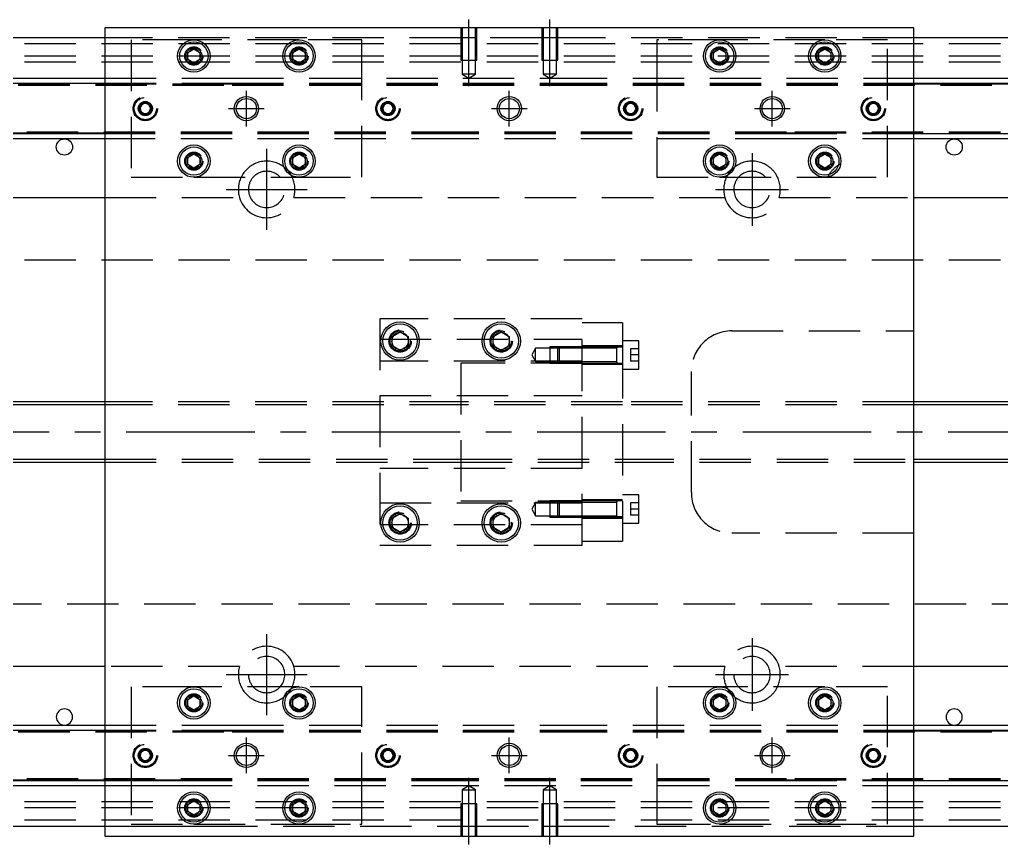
# Model space of a CAD drawing. Extents: x -14 to 951, y -279 to 102.
# Drawn here: x 228.9 to 471.7, y -102 to 102 of the extents above; entities that cross this region are included whole.
import ezdxf

# ---------------------------------------------------------------- set-up
doc = ezdxf.new("R2010")
doc.units = 0
doc.linetypes.add('CENTER', pattern=[50.8, 31.75, -6.35, 6.35, -6.35])
doc.linetypes.add('DASHED', pattern=[19.05, 12.7, -6.35])
doc.layers.get('0').update_dxf_attribs({"linetype": 'CONTINUOUS'})
doc.layers.add('CENTER', color=1, linetype='CENTER')

msp = doc.modelspace()

# ---------------------------------------------------------------- linework, layer by layer
at = {"color": 7, "linetype": 'CONTINUOUS'}
for p, q in [((450, 100), (250, 100)), ((250, 100), (250, -100)), ((450, -100), (450, 100)), ((250, 97.5), (0, 97.5)), ((700, 97.5), (450, 97.5)), ((270.5, 93.866026), (272, 94.73205)), ((272, 94.73205), (273.5, 93.866026)), ((296.5, 93.866026), (298, 94.73205)), ((298, 94.73205), (299.5, 93.866026)), ((400.5, 93.866026), (402, 94.73205)), ((402, 94.73205), (403.5, 93.866026)), ((426.5, 93.866026), (428, 94.73205)), ((428, 94.73205), (429.5, 93.866026)), ((270.5, 92.133974), (270.5, 93.866026)), ((273.5, 93.866026), (273.5, 92.133974)), ((296.5, 92.133974), (296.5, 93.866026)), ((299.5, 93.866026), (299.5, 92.133974)), ((400.5, 92.133974), (400.5, 93.866026)), ((403.5, 93.866026), (403.5, 92.133974)), ((426.5, 92.133974), (426.5, 93.866026)), ((429.5, 93.866026), (429.5, 92.133974)), ((272, 91.26795), (270.5, 92.133974)), ((273.5, 92.133974), (272, 91.26795)), ((298, 91.26795), (296.5, 92.133974)), ((299.5, 92.133974), (298, 91.26795)), ((402, 91.26795), (400.5, 92.133974)), ((403.5, 92.133974), (402, 91.26795)), ((428, 91.26795), (426.5, 92.133974)), ((429.5, 92.133974), (428, 91.26795)), ((0, 87.5), (250, 87.5)), ((450, 87.5), (700, 87.5)), ((0, 86.247728), (250, 86.247728)), ((450, 86.247728), (700, 86.247728)), ((250, 73.752272), (0, 73.752272)), ((700, 73.752272), (450, 73.752272)), ((250, 72.5), (0, 72.5)), ((700, 72.5), (450, 72.5)), ((270.5, 67.866026), (272, 68.73205)), ((272, 68.73205), (273.5, 67.866026)), ((296.5, 67.866026), (298, 68.73205)), ((298, 68.73205), (299.5, 67.866026)), ((400.5, 67.866026), (402, 68.73205)), ((402, 68.73205), (403.5, 67.866026)), ((426.5, 67.866026), (428, 68.73205)), ((428, 68.73205), (429.5, 67.866026)), ((270.5, 66.133974), (270.5, 67.866026)), ((272, 65.26795), (270.5, 66.133974)), ((273.5, 66.133974), (272, 65.26795)), ((273.5, 67.866026), (273.5, 66.133974)), ((296.5, 66.133974), (296.5, 67.866026)), ((298, 65.26795), (296.5, 66.133974)), ((299.5, 66.133974), (298, 65.26795)), ((299.5, 67.866026), (299.5, 66.133974)), ((400.5, 66.133974), (400.5, 67.866026)), ((402, 65.26795), (400.5, 66.133974)), ((403.5, 66.133974), (402, 65.26795)), ((403.5, 67.866026), (403.5, 66.133974)), ((426.5, 66.133974), (426.5, 67.866026)), ((428, 65.26795), (426.5, 66.133974)), ((429.5, 66.133974), (428, 65.26795)), ((429.5, 67.866026), (429.5, 66.133974)), ((176.708204, 58), (250, 58)), ((450, 58), (523.291796, 58)), ((321, 23.6547), (323, 24.809402)), ((323, 24.809402), (325, 23.6547)), ((346, 23.6547), (348, 24.809402)), ((348, 24.809402), (350, 23.6547)), ((321, 21.3453), (321, 23.6547)), ((325, 23.6547), (325, 21.3453)), ((346, 21.3453), (346, 23.6547)), ((350, 23.6547), (350, 21.3453)), ((323, 20.190598), (321, 21.3453)), ((325, 21.3453), (323, 20.190598)), ((348, 20.190598), (346, 21.3453)), ((350, 21.3453), (348, 20.190598)), ((376.6, 20.702558), (376.6, 21.052564)), ((376.6, 17.052554), (376.6, 17.402558)), ((250, 7.5), (40.5, 7.5)), ((650, 7.5), (450, 7.5)), ((40.5, -7.5), (250, -7.5)), ((450, -7.5), (650, -7.5)), ((376.6, -21.052564), (376.6, -17.052554)), ((321, -21.3453), (323, -20.190598)), ((321, -23.6547), (321, -21.3453)), ((323, -20.190598), (325, -21.3453)), ((325, -21.3453), (325, -23.6547)), ((346, -21.3453), (348, -20.190598)), ((346, -23.6547), (346, -21.3453)), ((348, -20.190598), (350, -21.3453)), ((350, -21.3453), (350, -23.6547)), ((376.6, -21.052564), (376.6, -21.051878)), ((323, -24.809402), (321, -23.6547)), ((325, -23.6547), (323, -24.809402)), ((348, -24.809402), (346, -23.6547)), ((350, -23.6547), (348, -24.809402)), ((250, -58), (176.708204, -58)), ((523.291796, -58), (450, -58)), ((270.5, -66.133974), (272, -65.26795)), ((272, -65.26795), (273.5, -66.133974)), ((296.5, -66.133974), (298, -65.26795)), ((298, -65.26795), (299.5, -66.133974)), ((400.5, -66.133974), (402, -65.26795)), ((402, -65.26795), (403.5, -66.133974)), ((426.5, -66.133974), (428, -65.26795)), ((428, -65.26795), (429.5, -66.133974)), ((270.5, -67.866026), (270.5, -66.133974)), ((272, -68.73205), (270.5, -67.866026)), ((273.5, -67.866026), (272, -68.73205)), ((273.5, -66.133974), (273.5, -67.866026)), ((296.5, -67.866026), (296.5, -66.133974)), ((298, -68.73205), (296.5, -67.866026)), ((299.5, -67.866026), (298, -68.73205)), ((299.5, -66.133974), (299.5, -67.866026)), ((400.5, -67.866026), (400.5, -66.133974)), ((402, -68.73205), (400.5, -67.866026)), ((403.5, -67.866026), (402, -68.73205)), ((403.5, -66.133974), (403.5, -67.866026)), ((426.5, -67.866026), (426.5, -66.133974)), ((428, -68.73205), (426.5, -67.866026)), ((429.5, -67.866026), (428, -68.73205)), ((429.5, -66.133974), (429.5, -67.866026)), ((0, -72.5), (250, -72.5)), ((450, -72.5), (700, -72.5)), ((0, -73.752272), (250, -73.752272)), ((450, -73.752272), (700, -73.752272)), ((275, -86.247728), (0, -86.247728)), ((700, -86.247728), (450, -86.247728)), ((275, -87.5), (0, -87.5)), ((700, -87.5), (450, -87.5)), ((270.5, -92.133974), (272, -91.26795)), ((270.5, -93.866026), (270.5, -92.133974)), ((272, -91.26795), (273.5, -92.133974)), ((273.5, -92.133974), (273.5, -93.866026)), ((296.5, -92.133974), (298, -91.26795)), ((296.5, -93.866026), (296.5, -92.133974)), ((298, -91.26795), (299.5, -92.133974)), ((299.5, -92.133974), (299.5, -93.866026)), ((400.5, -92.133974), (402, -91.26795)), ((400.5, -93.866026), (400.5, -92.133974)), ((402, -91.26795), (403.5, -92.133974)), ((403.5, -92.133974), (403.5, -93.866026)), ((426.5, -92.133974), (428, -91.26795)), ((426.5, -93.866026), (426.5, -92.133974)), ((428, -91.26795), (429.5, -92.133974)), ((429.5, -92.133974), (429.5, -93.866026)), ((272, -94.73205), (270.5, -93.866026)), ((273.5, -93.866026), (272, -94.73205)), ((298, -94.73205), (296.5, -93.866026)), ((299.5, -93.866026), (298, -94.73205)), ((402, -94.73205), (400.5, -93.866026)), ((403.5, -93.866026), (402, -94.73205)), ((428, -94.73205), (426.5, -93.866026)), ((429.5, -93.866026), (428, -94.73205)), ((0, -97.5), (275, -97.5)), ((450, -97.5), (700, -97.5)), ((250, -100), (450, -100))]:
    msp.add_line(p, q, dxfattribs=at)
at = {"color": 3, "linetype": 'DASHED'}
for p, q in [((338.000006, 100), (338.000006, 92)), ((338.35, 100), (338.35, 92)), ((341.65, 92), (341.65, 100)), ((341.999994, 92), (341.999994, 100)), ((358.000006, 100), (358.000006, 92)), ((358.35, 100), (358.35, 92)), ((361.65, 92), (361.65, 100)), ((361.999994, 92), (361.999994, 100)), ((338.000006, 97.5), (250, 97.5)), ((341.999994, 97.5), (338.000006, 97.5)), ((358.000006, 97.5), (341.999994, 97.5)), ((361.999994, 97.5), (358.000006, 97.5)), ((450, 97.5), (361.999994, 97.5)), ((700, 96), (0, 96)), ((256.5, 97), (256.5, 63)), ((272, 97), (256.5, 97)), ((298, 97), (272, 97)), ((313.000006, 97), (298, 97)), ((313.5, 97), (313.000006, 97)), ((313.5, 92), (313.5, 97)), ((386.5, 97), (386.5, 92)), ((386.999994, 97), (386.5, 97)), ((402, 97), (386.999994, 97)), ((428, 97), (402, 97)), ((443.5, 97), (428, 97)), ((443.5, 63), (443.5, 97)), ((700, 93), (0, 93)), ((273.973226, 93.326156), (274, 93)), ((299.973226, 93.326156), (300, 93)), ((400, 93), (400.023172, 93.30356)), ((426, 93), (426.030168, 93.346066)), ((700, 91.5), (0, 91.5)), ((313.5, 63), (313.5, 92)), ((338.000006, 92), (341.999994, 92)), ((338.35, 92), (338.35, 88.5)), ((341.65, 88.5), (341.65, 92)), ((358.000006, 92), (361.999994, 92)), ((358.35, 92), (358.35, 88.5)), ((361.65, 88.5), (361.65, 92)), ((386.5, 92), (386.5, 63)), ((250, 87.5), (281.5, 87.5)), ((281.5, 87.5), (338.5, 87.5)), ((341.65, 88.5), (338.35, 88.5)), ((338.35, 88.5), (340, 87.547372)), ((338.5, 87.5), (361.5, 87.5)), ((340, 87.547372), (341.65, 88.5)), ((361.65, 88.5), (358.35, 88.5)), ((358.35, 88.5), (360, 87.547372)), ((360, 87.547372), (361.65, 88.5)), ((361.5, 87.5), (418.5, 87.5)), ((418.5, 87.5), (450, 87.5)), ((0, 86.1147), (250, 86.1147)), ((0, 86.1), (281.5, 86.1)), ((0, 85.8), (281.5, 85.8)), ((250, 86.247728), (281.5, 86.247728)), ((250, 86.1147), (281.5, 86.1147)), ((281.5, 86.247728), (338.5, 86.247728)), ((281.5, 86.1147), (338.5, 86.1147)), ((281.5, 86.1), (338.5, 86.1)), ((281.5, 86.1), (338.5, 86.1)), ((281.5, 85.8), (338.5, 85.8)), ((281.5, 85.8), (338.5, 85.8)), ((338.5, 86.247728), (361.5, 86.247728)), ((338.5, 86.1147), (361.5, 86.1147)), ((338.5, 86.1), (361.5, 86.1)), ((338.5, 85.8), (361.5, 85.8)), ((361.5, 86.247728), (418.5, 86.247728)), ((361.5, 86.1147), (418.5, 86.1147)), ((361.5, 86.1), (418.5, 86.1)), ((361.5, 86.1), (418.5, 86.1)), ((361.5, 85.8), (418.5, 85.8)), ((361.5, 85.8), (418.5, 85.8)), ((418.5, 86.247728), (450, 86.247728)), ((418.5, 86.1147), (450, 86.1147)), ((418.5, 86.1), (700, 86.1)), ((418.5, 85.8), (700, 85.8)), ((450, 86.1147), (700, 86.1147)), ((258.75, 80.721688), (260, 81.443376)), ((258.75, 79.278312), (258.75, 80.721688)), ((260, 81.443376), (261.25, 80.721688)), ((261.25, 80.721688), (261.25, 79.278312)), ((261.477374, 80.25955), (261.5, 80)), ((318.75, 80.721688), (320, 81.443376)), ((318.75, 79.278312), (318.75, 80.721688)), ((320, 81.443376), (321.25, 80.721688)), ((321.25, 80.721688), (321.25, 79.278312)), ((321.477374, 80.25955), (321.5, 80)), ((378.75, 80.721688), (380, 81.443376)), ((378.75, 79.278312), (378.75, 80.721688)), ((380, 81.443376), (381.25, 80.721688)), ((381.25, 80.721688), (381.25, 79.278312)), ((381.477374, 80.25955), (381.5, 80)), ((438.75, 80.721688), (440, 81.443376)), ((438.75, 79.278312), (438.75, 80.721688)), ((440, 81.443376), (441.25, 80.721688)), ((441.25, 80.721688), (441.25, 79.278312)), ((441.477374, 80.25955), (441.5, 80)), ((260, 78.556624), (258.75, 79.278312)), ((261.25, 79.278312), (260, 78.556624)), ((320, 78.556624), (318.75, 79.278312)), ((321.25, 79.278312), (320, 78.556624)), ((380, 78.556624), (378.75, 79.278312)), ((381.25, 79.278312), (380, 78.556624)), ((440, 78.556624), (438.75, 79.278312)), ((441.25, 79.278312), (440, 78.556624)), ((281.5, 74.2), (0, 74.2)), ((281.5, 73.9), (0, 73.9)), ((250, 73.8853), (0, 73.8853)), ((281.5, 73.8853), (250, 73.8853)), ((281.5, 73.752272), (250, 73.752272)), ((338.5, 74.2), (281.5, 74.2)), ((338.5, 73.9), (281.5, 73.9)), ((338.5, 73.8853), (281.5, 73.8853)), ((338.5, 73.752272), (281.5, 73.752272)), ((361.5, 74.2), (338.5, 74.2)), ((361.5, 73.9), (338.5, 73.9)), ((361.5, 73.8853), (338.5, 73.8853)), ((361.5, 73.752272), (338.5, 73.752272)), ((418.5, 74.2), (361.5, 74.2)), ((418.5, 73.9), (361.5, 73.9)), ((418.5, 73.8853), (361.5, 73.8853)), ((418.5, 73.752272), (361.5, 73.752272)), ((700, 74.2), (418.5, 74.2)), ((700, 73.9), (418.5, 73.9)), ((450, 73.8853), (418.5, 73.8853)), ((450, 73.752272), (418.5, 73.752272)), ((700, 73.8853), (450, 73.8853)), ((281.5, 72.5), (250, 72.5)), ((338.5, 72.5), (281.5, 72.5)), ((361.5, 72.5), (338.5, 72.5)), ((418.5, 72.5), (361.5, 72.5)), ((450, 72.5), (418.5, 72.5)), ((273.973226, 67.326156), (274, 67)), ((299.973226, 67.326156), (300, 67)), ((403.973226, 67.326156), (404, 67)), ((429.973226, 67.326156), (430, 67)), ((256.5, 63), (272, 63)), ((272, 63), (298, 63)), ((298, 63), (313.5, 63)), ((386.5, 63), (402, 63)), ((402, 63), (428, 63)), ((428, 63), (443.5, 63)), ((250, 58), (283.291796, 58)), ((296.708204, 58), (403.291796, 58)), ((416.708204, 58), (450, 58)), ((700, 42.5), (12.1, 42.5)), ((318, 28), (318, -28)), ((368, 28), (318, 28)), ((368, -28), (368, 28)), ((378, 27), (368, 27)), ((378, 27), (378, 20.976176)), ((405, 25), (450, 25)), ((318, 23), (368, 23)), ((325.483582, 22.786038), (325.5, 22.5)), ((345.5, 22.5), (345.52689, 22.865682)), ((382, 22.552558), (378, 22.552558)), ((382, 15.552558), (382, 22.552558)), ((356.5, 20.702558), (355.547372, 19.052558)), ((356.5, 17.402558), (356.5, 20.702558)), ((360, 20.702558), (356.5, 20.702558)), ((360, 21.052554), (360, 17.052564)), ((362.35, 21.052554), (360, 21.052554)), ((362, 20.702558), (360, 20.702558)), ((362.35, 21.052558), (362, 20.702558)), ((362, 17.402558), (362, 20.702558)), ((368, 20.702558), (362, 20.702558)), ((368, 20.702558), (362, 20.702558)), ((362.35, 21.052558), (362.35, 17.052558)), ((368, 21.052556), (362.35, 21.052558)), ((368, 21.052554), (362.35, 21.052554)), ((378, 21.302558), (368, 21.302558)), ((376.605, 21.052558), (368, 21.052556)), ((378, 20.976176), (368, 20.976176)), ((376.6, 20.702558), (368, 20.702558)), ((378, 21.052558), (376.595, 21.052558)), ((376.6, 17.052554), (376.6, 21.052564)), ((376.6, 20.836098), (376.6, 21.052558)), ((376.6, 21.052558), (376.6, 20.835892)), ((376.6, 17.26902), (376.6, 20.836098)), ((376.6, 17.402558), (376.6, 20.702558)), ((378, 20.976176), (378, -20.976176)), ((380, 20.552558), (380, 19.052558)), ((382, 20.552558), (380, 20.552558)), ((368, 17.5), (318, 17.5)), ((338, 17), (338, -17)), ((368, 17), (338, 17)), ((355.547372, 19.052558), (356.5, 17.402558)), ((356.5, 17.402558), (360, 17.402558)), ((360, 17.402558), (362, 17.402558)), ((360, 17.052564), (362.35, 17.052564)), ((362, 17.402558), (368, 17.402558)), ((362, 17.402558), (362.35, 17.052558)), ((362, 17.402558), (368, 17.402558)), ((362.35, 17.052564), (368, 17.052564)), ((362.35, 17.052558), (368, 17.052562)), ((368, 17.402558), (376.6, 17.402558)), ((368, 17.052562), (376.605, 17.052558)), ((376.595, 17.052558), (378, 17.052558)), ((376.6, 17.269268), (376.6, 17.052558)), ((376.6, 17.052558), (376.6, 17.26902)), ((380, 19.052558), (380, 17.552558)), ((382, 19.052558), (380, 19.052558)), ((382, 17.552558), (380, 17.552558)), ((368, 16.802558), (378, 16.802558)), ((378, 15.552558), (382, 15.552558)), ((395, -15), (395, 15)), ((338, 7.5), (250, 7.5)), ((318, 9), (368, 9)), ((378, 7.5), (338, 7.5)), ((450, 7.5), (378, 7.5)), ((338, 6.75), (250, 6.75)), ((378, 6.75), (338, 6.75)), ((450, 6.75), (378, 6.75)), ((250, -6.75), (338, -6.75)), ((338, -6.75), (378, -6.75)), ((378, -6.75), (450, -6.75)), ((250, -7.5), (338, -7.5)), ((368, -9), (318, -9)), ((338, -7.5), (378, -7.5)), ((378, -7.5), (450, -7.5)), ((378, -16.802558), (368, -16.802558)), ((382, -15.552558), (378, -15.552558)), ((382, -22.552558), (382, -15.552558)), ((318, -17.5), (368, -17.5)), ((338, -17), (368, -17)), ((356.5, -17.402558), (355.547372, -19.052558)), ((355.547372, -19.052558), (356.5, -20.702558)), ((356.5, -20.702558), (356.5, -17.402558)), ((360, -17.402558), (356.5, -17.402558)), ((360, -17.052564), (360, -21.052554)), ((362.35, -17.052564), (360, -17.052564)), ((362, -17.402558), (360, -17.402558)), ((362.35, -17.052558), (362, -17.402558)), ((362, -20.702558), (362, -17.402558)), ((368, -17.402558), (362, -17.402558)), ((368, -17.402558), (362, -17.402558)), ((362.35, -17.052558), (362.35, -21.052558)), ((368, -17.052562), (362.35, -17.052558)), ((368, -17.052564), (362.35, -17.052564)), ((376.605, -17.052558), (368, -17.052562)), ((376.6, -17.402558), (368, -17.402558)), ((378, -17.052558), (376.595, -17.052558)), ((376.6, -21.051878), (376.6, -17.052554)), ((376.6, -17.26902), (376.6, -17.052558)), ((376.6, -17.052558), (376.6, -17.269226)), ((376.6, -20.836098), (376.6, -17.26902)), ((380, -17.552558), (380, -19.052558)), ((382, -17.552558), (380, -17.552558)), ((382, -19.052558), (380, -19.052558)), ((380, -19.052558), (380, -20.552558)), ((356.5, -20.702558), (360, -20.702558)), ((360, -20.702558), (362, -20.702558)), ((360, -21.052554), (362.35, -21.052554)), ((362, -20.702558), (368, -20.702558)), ((362, -20.702558), (362.35, -21.052558)), ((362, -20.702558), (368, -20.702558)), ((362.35, -21.052554), (368, -21.052554)), ((362.35, -21.052558), (368, -21.052556)), ((368, -20.702558), (376.6, -20.702558)), ((378, -20.976176), (368, -20.976176)), ((378, -20.976176), (368, -20.976176)), ((368, -21.052556), (376.605, -21.052558)), ((368, -21.302558), (378, -21.302558)), ((376.595, -21.052558), (378, -21.052558)), ((376.6, -20.83585), (376.6, -21.052558)), ((376.6, -21.052558), (376.6, -20.836098)), ((378, -20.976176), (378, -27)), ((382, -20.552558), (380, -20.552558)), ((368, -23), (318, -23)), ((320.5, -22.5), (320.534018, -22.088984)), ((350.483582, -22.213962), (350.5, -22.5)), ((378, -22.552558), (382, -22.552558)), ((450, -25), (405, -25)), ((318, -28), (368, -28)), ((368, -27), (378, -27)), ((12.1, -42.5), (700, -42.5)), ((283.291796, -58), (250, -58)), ((403.291796, -58), (296.708204, -58)), ((450, -58), (416.708204, -58)), ((256.5, -63), (256.5, -97)), ((272, -63), (256.5, -63)), ((298, -63), (272, -63)), ((313.5, -63), (298, -63)), ((313.5, -92), (313.5, -63)), ((402, -63), (386.5, -63)), ((386.5, -63), (386.5, -92)), ((428, -63), (402, -63)), ((443.5, -63), (428, -63)), ((443.5, -97), (443.5, -63)), ((273.973226, -66.673844), (274, -67)), ((296, -67), (296.023172, -66.69644)), ((400, -67), (400.023172, -66.69644)), ((426, -67), (426.030168, -66.653934)), ((250, -72.5), (281.5, -72.5)), ((281.5, -72.5), (338.5, -72.5)), ((338.5, -72.5), (361.5, -72.5)), ((361.5, -72.5), (418.5, -72.5)), ((418.5, -72.5), (450, -72.5)), ((0, -73.8853), (250, -73.8853)), ((0, -73.9), (281.5, -73.9)), ((0, -74.2), (281.5, -74.2)), ((250, -73.752272), (281.5, -73.752272)), ((250, -73.8853), (281.5, -73.8853)), ((281.5, -73.752272), (338.5, -73.752272)), ((281.5, -73.8853), (338.5, -73.8853)), ((281.5, -73.9), (338.5, -73.9)), ((281.5, -74.2), (338.5, -74.2)), ((338.5, -73.752272), (361.5, -73.752272)), ((338.5, -73.8853), (361.5, -73.8853)), ((338.5, -73.9), (361.5, -73.9)), ((338.5, -74.2), (361.5, -74.2)), ((361.5, -73.752272), (418.5, -73.752272)), ((361.5, -73.8853), (418.5, -73.8853)), ((361.5, -73.9), (418.5, -73.9)), ((361.5, -74.2), (418.5, -74.2)), ((418.5, -73.752272), (450, -73.752272)), ((418.5, -73.8853), (450, -73.8853)), ((418.5, -73.9), (700, -73.9)), ((418.5, -74.2), (700, -74.2)), ((450, -73.8853), (700, -73.8853)), ((258.75, -79.278312), (260, -78.556624)), ((258.75, -80.721688), (258.75, -79.278312)), ((260, -78.556624), (261.25, -79.278312)), ((261.25, -79.278312), (261.25, -80.721688)), ((261.477374, -79.74045), (261.5, -80)), ((318.75, -79.278312), (320, -78.556624)), ((318.75, -80.721688), (318.75, -79.278312)), ((320, -78.556624), (321.25, -79.278312)), ((321.25, -79.278312), (321.25, -80.721688)), ((321.477374, -79.74045), (321.5, -80)), ((378.75, -79.278312), (380, -78.556624)), ((378.75, -80.721688), (378.75, -79.278312)), ((380, -78.556624), (381.25, -79.278312)), ((381.25, -79.278312), (381.25, -80.721688)), ((381.477374, -79.74045), (381.5, -80)), ((438.75, -79.278312), (440, -78.556624)), ((438.75, -80.721688), (438.75, -79.278312)), ((440, -78.556624), (441.25, -79.278312)), ((441.25, -79.278312), (441.25, -80.721688)), ((441.477374, -79.74045), (441.5, -80)), ((260, -81.443376), (258.75, -80.721688)), ((261.25, -80.721688), (260, -81.443376)), ((320, -81.443376), (318.75, -80.721688)), ((321.25, -80.721688), (320, -81.443376)), ((380, -81.443376), (378.75, -80.721688)), ((381.25, -80.721688), (380, -81.443376)), ((440, -81.443376), (438.75, -80.721688)), ((441.25, -80.721688), (440, -81.443376)), ((281.5, -85.8), (0, -85.8)), ((281.5, -86.1), (0, -86.1)), ((275, -86.1147), (0, -86.1147)), ((281.5, -86.1147), (275, -86.1147)), ((281.5, -86.247728), (275, -86.247728)), ((338.5, -85.8), (281.5, -85.8)), ((338.5, -85.8), (281.5, -85.8)), ((338.5, -86.1), (281.5, -86.1)), ((338.5, -86.1), (281.5, -86.1)), ((338.5, -86.1147), (281.5, -86.1147)), ((338.5, -86.247728), (281.5, -86.247728)), ((361.5, -85.8), (338.5, -85.8)), ((361.5, -86.1), (338.5, -86.1)), ((361.5, -86.1147), (338.5, -86.1147)), ((361.5, -86.247728), (338.5, -86.247728)), ((418.5, -85.8), (361.5, -85.8)), ((418.5, -85.8), (361.5, -85.8)), ((418.5, -86.1), (361.5, -86.1)), ((418.5, -86.1), (361.5, -86.1)), ((418.5, -86.1147), (361.5, -86.1147)), ((418.5, -86.247728), (361.5, -86.247728)), ((700, -85.8), (418.5, -85.8)), ((700, -86.1), (418.5, -86.1)), ((450, -86.1147), (418.5, -86.1147)), ((450, -86.247728), (418.5, -86.247728)), ((700, -86.1147), (450, -86.1147)), ((281.5, -87.5), (275, -87.5)), ((338.5, -87.5), (281.5, -87.5)), ((340, -87.547372), (338.35, -88.5)), ((338.35, -88.5), (340, -88.5)), ((338.35, -88.5), (338.35, -92)), ((361.5, -87.5), (338.5, -87.5)), ((341.65, -88.5), (340, -87.547372)), ((340, -88.5), (341.65, -88.5)), ((341.65, -92), (341.65, -88.5)), ((360, -87.547372), (358.35, -88.5)), ((358.35, -88.5), (360, -88.5)), ((358.35, -88.5), (358.35, -92)), ((361.65, -88.5), (360, -87.547372)), ((360, -88.5), (361.65, -88.5)), ((418.5, -87.5), (361.5, -87.5)), ((361.65, -92), (361.65, -88.5)), ((450, -87.5), (418.5, -87.5)), ((700, -91.5), (0, -91.5)), ((313.5, -97), (313.5, -92)), ((341.999994, -92), (338.000006, -92)), ((338.000006, -92), (338.000006, -100)), ((338.35, -92), (338.35, -100)), ((341.65, -100), (341.65, -92)), ((341.999994, -100), (341.999994, -92)), ((361.999994, -92), (358.000006, -92)), ((358.000006, -92), (358.000006, -100)), ((358.35, -92), (358.35, -100)), ((361.65, -100), (361.65, -92)), ((361.999994, -100), (361.999994, -92)), ((386.5, -92), (386.5, -97)), ((700, -93), (0, -93)), ((270, -93), (270.030168, -92.653934)), ((299.973226, -92.673844), (300, -93)), ((403.973226, -92.673844), (404, -93)), ((429.973226, -92.673844), (430, -93)), ((700, -96), (0, -96)), ((256.5, -97), (272, -97)), ((272, -97), (298, -97)), ((298, -97), (313.000006, -97)), ((313.000006, -97), (313.5, -97)), ((386.5, -97), (386.999994, -97)), ((386.999994, -97), (402, -97)), ((402, -97), (428, -97)), ((428, -97), (443.5, -97)), ((275, -97.5), (338.000006, -97.5)), ((338.000006, -97.5), (341.999994, -97.5)), ((341.999994, -97.5), (358.000006, -97.5)), ((358.000006, -97.5), (361.999994, -97.5)), ((361.999994, -97.5), (450, -97.5))]:
    msp.add_line(p, q, dxfattribs=at)
at = {"color": 3, "linetype": 'CONTINUOUS'}
for p, q in [((250, 6.75), (40.5, 6.75)), ((650, 6.75), (450, 6.75)), ((40.5, -6.75), (250, -6.75)), ((450, -6.75), (650, -6.75))]:
    msp.add_line(p, q, dxfattribs=at)
at = {"color": 7, "linetype": 'CONTINUOUS'}
for centre, radius in [((272, 93), 4), ((272, 93), 3.5), ((298, 93), 4), ((298, 93), 3.5), ((402, 93), 4), ((402, 93), 3.5), ((428, 93), 4), ((428, 93), 3.5), ((350, 80), 3), ((285, 80), 2.5), ((350, 80), 2.5), ((415, 80), 2.5), ((240, 70.5), 2), ((272, 67), 4), ((272, 67), 3.5), ((298, 67), 4), ((298, 67), 3.5), ((402, 67), 4), ((402, 67), 3.5), ((428, 67), 4), ((428, 67), 3.5), ((460, 70.5), 2), ((323, 22.5), 4.75), ((323, 22.5), 4.25), ((348, 22.5), 4.75), ((348, 22.5), 4.25), ((323, -22.5), 4.75), ((323, -22.5), 4.25), ((348, -22.5), 4.75), ((348, -22.5), 4.25), ((272, -67), 4), ((298, -67), 4), ((402, -67), 4), ((428, -67), 4), ((272, -67), 3.5), ((298, -67), 3.5), ((402, -67), 3.5), ((428, -67), 3.5), ((285, -80), 2.5), ((350, -80), 3), ((350, -80), 2.5), ((415, -80), 2.5), ((272, -93), 4), ((272, -93), 3.5), ((298, -93), 4), ((298, -93), 3.5), ((402, -93), 4), ((402, -93), 3.5), ((428, -93), 4), ((428, -93), 3.5)]:
    msp.add_circle(centre, radius, dxfattribs=at)
at = {"color": 3, "linetype": 'DASHED'}
for centre, radius in [((272, 93), 2.25), ((272, 93), 2), ((298, 93), 2.25), ((298, 93), 2), ((402, 93), 2.25), ((402, 93), 2), ((428, 93), 2.25), ((428, 93), 2), ((260, 80), 3), ((260, 80), 2.75), ((320, 80), 3), ((320, 80), 2.75), ((380, 80), 3), ((380, 80), 2.75), ((440, 80), 3), ((440, 80), 2.75), ((260, 80), 1.75), ((260, 80), 1.5), ((320, 80), 1.75), ((320, 80), 1.5), ((380, 80), 1.75), ((380, 80), 1.5), ((440, 80), 1.75), ((440, 80), 1.5), ((272, 67), 2.25), ((272, 67), 2), ((298, 67), 2.25), ((298, 67), 2), ((402, 67), 2.25), ((402, 67), 2), ((428, 67), 2.25), ((428, 67), 2), ((323, 22.5), 2.75), ((323, 22.5), 2.5), ((348, 22.5), 2.75), ((348, 22.5), 2.5), ((323, -22.5), 2.75), ((323, -22.5), 2.5), ((348, -22.5), 2.75), ((348, -22.5), 2.5), ((272, -67), 2.25), ((272, -67), 2), ((298, -67), 2.25), ((298, -67), 2), ((402, -67), 2.25), ((402, -67), 2), ((428, -67), 2.25), ((428, -67), 2), ((260, -80), 3), ((260, -80), 2.75), ((320, -80), 3), ((320, -80), 2.75), ((380, -80), 3), ((380, -80), 2.75), ((440, -80), 3), ((440, -80), 2.75), ((260, -80), 1.75), ((260, -80), 1.5), ((320, -80), 1.75), ((320, -80), 1.5), ((380, -80), 1.75), ((380, -80), 1.5), ((440, -80), 1.75), ((440, -80), 1.5), ((272, -93), 2.25), ((272, -93), 2), ((298, -93), 2.25), ((298, -93), 2), ((402, -93), 2.25), ((402, -93), 2), ((428, -93), 2.25), ((428, -93), 2)]:
    msp.add_circle(centre, radius, dxfattribs=at)
at = {"color": 3, "linetype": 'CONTINUOUS'}
for centre in [(285, 80), (415, 80), (285, -80), (415, -80)]:
    msp.add_circle(centre, 3, dxfattribs=at)
at = {"color": 7, "linetype": 'CONTINUOUS'}
for centre, radius, start, end in [((272, 93), 1.65, 155.380023, 180), ((272, 93), 1.65, 180, 204.619977), ((272, 93), 1.65, 144.619977, 155.380023), ((272, 93), 1.65, 204.619977, 215.380023), ((272, 93), 1.65, 95.380023, 144.619977), ((272, 93), 1.65, 84.619977, 95.380023), ((272, 93), 1.65, 35.380023, 84.619977), ((272, 93), 1.65, 24.619977, 35.380023), ((272, 93), 1.65, 324.619977, 335.380023), ((272, 93), 1.65, 335.380023, 24.619977), ((298, 93), 1.65, 155.380023, 180), ((298, 93), 1.65, 180, 204.619977), ((298, 93), 1.65, 144.619977, 155.380023), ((298, 93), 1.65, 204.619977, 215.380023), ((298, 93), 1.65, 95.380023, 144.619977), ((298, 93), 1.65, 84.619977, 95.380023), ((298, 93), 1.65, 35.380023, 84.619977), ((298, 93), 1.65, 24.619977, 35.380023), ((298, 93), 1.65, 324.619977, 335.380023), ((298, 93), 1.65, 335.380023, 24.619977), ((402, 93), 1.65, 155.380023, 180), ((402, 93), 1.65, 180, 204.619977), ((402, 93), 1.65, 144.619977, 155.380023), ((402, 93), 1.65, 204.619977, 215.380023), ((402, 93), 1.65, 95.380023, 144.619977), ((402, 93), 1.65, 84.619977, 95.380023), ((402, 93), 1.65, 35.380023, 84.619977), ((402, 93), 1.65, 24.619977, 35.380023), ((402, 93), 1.65, 324.619977, 335.380023), ((402, 93), 1.65, 335.380023, 24.619977), ((428, 93), 1.65, 155.380023, 180), ((428, 93), 1.65, 180, 204.619977), ((428, 93), 1.65, 144.619977, 155.380023), ((428, 93), 1.65, 204.619977, 215.380023), ((428, 93), 1.65, 95.380023, 144.619977), ((428, 93), 1.65, 84.619977, 95.380023), ((428, 93), 1.65, 35.380023, 84.619977), ((428, 93), 1.65, 24.619977, 35.380023), ((428, 93), 1.65, 324.619977, 335.380023), ((428, 93), 1.65, 335.380023, 24.619977), ((272, 93), 1.65, 215.380023, 264.619977), ((272, 93), 1.65, 264.619977, 275.380023), ((272, 93), 1.65, 275.380023, 324.619977), ((298, 93), 1.65, 215.380023, 264.619977), ((298, 93), 1.65, 264.619977, 275.380023), ((298, 93), 1.65, 275.380023, 324.619977), ((402, 93), 1.65, 215.380023, 264.619977), ((402, 93), 1.65, 264.619977, 275.380023), ((402, 93), 1.65, 275.380023, 324.619977), ((428, 93), 1.65, 215.380023, 264.619977), ((428, 93), 1.65, 264.619977, 275.380023), ((428, 93), 1.65, 275.380023, 324.619977), ((260, 80), 1.25, 300, 180), ((320, 80), 1.25, 300, 180), ((380, 80), 1.25, 300, 180), ((440, 80), 1.25, 300, 180), ((260, 80), 1.25, 180, 240), ((260, 80), 1.25, 240, 300), ((320, 80), 1.25, 180, 240), ((320, 80), 1.25, 240, 300), ((380, 80), 1.25, 180, 240), ((380, 80), 1.25, 240, 300), ((440, 80), 1.25, 180, 240), ((440, 80), 1.25, 240, 300), ((272, 67), 1.65, 95.380023, 144.619977), ((272, 67), 1.65, 84.619977, 95.380023), ((272, 67), 1.65, 35.380023, 84.619977), ((298, 67), 1.65, 95.380023, 144.619977), ((298, 67), 1.65, 84.619977, 95.380023), ((298, 67), 1.65, 35.380023, 84.619977), ((402, 67), 1.65, 95.380023, 144.619977), ((402, 67), 1.65, 84.619977, 95.380023), ((402, 67), 1.65, 35.380023, 84.619977), ((428, 67), 1.65, 95.380023, 144.619977), ((428, 67), 1.65, 84.619977, 95.380023), ((428, 67), 1.65, 35.380023, 84.619977), ((272, 67), 1.65, 155.380023, 180), ((272, 67), 1.65, 180, 204.619977), ((272, 67), 1.65, 144.619977, 155.380023), ((272, 67), 1.65, 204.619977, 215.380023), ((272, 67), 1.65, 215.380023, 264.619977), ((272, 67), 1.65, 275.380023, 324.619977), ((272, 67), 1.65, 24.619977, 35.380023), ((272, 67), 1.65, 324.619977, 335.380023), ((272, 67), 1.65, 335.380023, 24.619977), ((298, 67), 1.65, 155.380023, 180), ((298, 67), 1.65, 180, 204.619977), ((298, 67), 1.65, 144.619977, 155.380023), ((298, 67), 1.65, 204.619977, 215.380023), ((298, 67), 1.65, 215.380023, 264.619977), ((298, 67), 1.65, 275.380023, 324.619977), ((298, 67), 1.65, 24.619977, 35.380023), ((298, 67), 1.65, 324.619977, 335.380023), ((298, 67), 1.65, 335.380023, 24.619977), ((402, 67), 1.65, 155.380023, 180), ((402, 67), 1.65, 180, 204.619977), ((402, 67), 1.65, 144.619977, 155.380023), ((402, 67), 1.65, 204.619977, 215.380023), ((402, 67), 1.65, 215.380023, 264.619977), ((402, 67), 1.65, 275.380023, 324.619977), ((402, 67), 1.65, 24.619977, 35.380023), ((402, 67), 1.65, 324.619977, 335.380023), ((402, 67), 1.65, 335.380023, 24.619977), ((428, 67), 1.65, 155.380023, 180), ((428, 67), 1.65, 180, 204.619977), ((428, 67), 1.65, 144.619977, 155.380023), ((428, 67), 1.65, 204.619977, 215.380023), ((428, 67), 1.65, 215.380023, 264.619977), ((428, 67), 1.65, 275.380023, 324.619977), ((428, 67), 1.65, 24.619977, 35.380023), ((428, 67), 1.65, 324.619977, 335.380023), ((428, 67), 1.65, 335.380023, 24.619977), ((272, 67), 1.65, 264.619977, 275.380023), ((298, 67), 1.65, 264.619977, 275.380023), ((402, 67), 1.65, 264.619977, 275.380023), ((428, 67), 1.65, 264.619977, 275.380023), ((323, 22.5), 2.1, 102.24721, 137.75279), ((323, 22.5), 2.1, 77.75279, 102.24721), ((323, 22.5), 2.1, 42.24721, 77.75279), ((348, 22.5), 2.1, 102.24721, 137.75279), ((348, 22.5), 2.1, 77.75279, 102.24721), ((348, 22.5), 2.1, 42.24721, 77.75279), ((323, 22.5), 2.1, 162.24721, 180), ((323, 22.5), 2.1, 180, 197.75279), ((323, 22.5), 2.1, 137.75279, 162.24721), ((323, 22.5), 2.1, 197.75279, 222.24721), ((323, 22.5), 2.1, 17.75279, 42.24721), ((323, 22.5), 2.1, 317.75279, 342.24721), ((323, 22.5), 2.1, 342.24721, 17.75279), ((348, 22.5), 2.1, 162.24721, 180), ((348, 22.5), 2.1, 180, 197.75279), ((348, 22.5), 2.1, 137.75279, 162.24721), ((348, 22.5), 2.1, 197.75279, 222.24721), ((348, 22.5), 2.1, 17.75279, 42.24721), ((348, 22.5), 2.1, 317.75279, 342.24721), ((348, 22.5), 2.1, 342.24721, 17.75279), ((323, 22.5), 2.1, 222.24721, 257.75279), ((323, 22.5), 2.1, 257.75279, 282.24721), ((323, 22.5), 2.1, 282.24721, 317.75279), ((348, 22.5), 2.1, 222.24721, 257.75279), ((348, 22.5), 2.1, 257.75279, 282.24721), ((348, 22.5), 2.1, 282.24721, 317.75279), ((323, -22.5), 2.1, 137.75279, 162.24721), ((323, -22.5), 2.1, 102.24721, 137.75279), ((323, -22.5), 2.1, 77.75279, 102.24721), ((323, -22.5), 2.1, 42.24721, 77.75279), ((323, -22.5), 2.1, 17.75279, 42.24721), ((348, -22.5), 2.1, 137.75279, 162.24721), ((348, -22.5), 2.1, 102.24721, 137.75279), ((348, -22.5), 2.1, 77.75279, 102.24721), ((348, -22.5), 2.1, 42.24721, 77.75279), ((348, -22.5), 2.1, 17.75279, 42.24721), ((323, -22.5), 2.1, 162.24721, 180), ((323, -22.5), 2.1, 180, 197.75279), ((323, -22.5), 2.1, 197.75279, 222.24721), ((323, -22.5), 2.1, 222.24721, 257.75279), ((323, -22.5), 2.1, 282.24721, 317.75279), ((323, -22.5), 2.1, 317.75279, 342.24721), ((323, -22.5), 2.1, 342.24721, 17.75279), ((348, -22.5), 2.1, 162.24721, 180), ((348, -22.5), 2.1, 180, 197.75279), ((348, -22.5), 2.1, 197.75279, 222.24721), ((348, -22.5), 2.1, 222.24721, 257.75279), ((348, -22.5), 2.1, 282.24721, 317.75279), ((348, -22.5), 2.1, 317.75279, 342.24721), ((348, -22.5), 2.1, 342.24721, 17.75279), ((323, -22.5), 2.1, 257.75279, 282.24721), ((348, -22.5), 2.1, 257.75279, 282.24721), ((272, -67), 1.65, 95.380023, 144.619977), ((272, -67), 1.65, 84.619977, 95.380023), ((272, -67), 1.65, 35.380023, 84.619977), ((298, -67), 1.65, 95.380023, 144.619977), ((298, -67), 1.65, 84.619977, 95.380023), ((298, -67), 1.65, 35.380023, 84.619977), ((402, -67), 1.65, 95.380023, 144.619977), ((402, -67), 1.65, 84.619977, 95.380023), ((402, -67), 1.65, 35.380023, 84.619977), ((428, -67), 1.65, 95.380023, 144.619977), ((428, -67), 1.65, 84.619977, 95.380023), ((428, -67), 1.65, 35.380023, 84.619977), ((272, -67), 1.65, 155.380023, 180), ((272, -67), 1.65, 180, 204.619977), ((272, -67), 1.65, 144.619977, 155.380023), ((272, -67), 1.65, 204.619977, 215.380023), ((272, -67), 1.65, 215.380023, 264.619977), ((272, -67), 1.65, 275.380023, 324.619977), ((272, -67), 1.65, 24.619977, 35.380023), ((272, -67), 1.65, 324.619977, 335.380023), ((272, -67), 1.65, 335.380023, 24.619977), ((298, -67), 1.65, 155.380023, 180), ((298, -67), 1.65, 180, 204.619977), ((298, -67), 1.65, 144.619977, 155.380023), ((298, -67), 1.65, 204.619977, 215.380023), ((298, -67), 1.65, 215.380023, 264.619977), ((298, -67), 1.65, 275.380023, 324.619977), ((298, -67), 1.65, 24.619977, 35.380023), ((298, -67), 1.65, 324.619977, 335.380023), ((298, -67), 1.65, 335.380023, 24.619977), ((402, -67), 1.65, 155.380023, 180), ((402, -67), 1.65, 180, 204.619977), ((402, -67), 1.65, 144.619977, 155.380023), ((402, -67), 1.65, 204.619977, 215.380023), ((402, -67), 1.65, 215.380023, 264.619977), ((402, -67), 1.65, 275.380023, 324.619977), ((402, -67), 1.65, 24.619977, 35.380023), ((402, -67), 1.65, 324.619977, 335.380023), ((402, -67), 1.65, 335.380023, 24.619977), ((428, -67), 1.65, 155.380023, 180), ((428, -67), 1.65, 180, 204.619977), ((428, -67), 1.65, 144.619977, 155.380023), ((428, -67), 1.65, 204.619977, 215.380023), ((428, -67), 1.65, 215.380023, 264.619977), ((428, -67), 1.65, 275.380023, 324.619977), ((428, -67), 1.65, 24.619977, 35.380023), ((428, -67), 1.65, 324.619977, 335.380023), ((428, -67), 1.65, 335.380023, 24.619977), ((240, -70.5), 2, 90, 270), ((240, -70.5), 2, 270, 90), ((272, -67), 1.65, 264.619977, 275.380023), ((298, -67), 1.65, 264.619977, 275.380023), ((402, -67), 1.65, 264.619977, 275.380023), ((428, -67), 1.65, 264.619977, 275.380023), ((460, -70.5), 2, 90, 270), ((460, -70.5), 2, 270, 90), ((260, -80), 1.25, 120, 180), ((260, -80), 1.25, 180, 60), ((260, -80), 1.25, 60, 120), ((320, -80), 1.25, 120, 180), ((320, -80), 1.25, 180, 60), ((320, -80), 1.25, 60, 120), ((380, -80), 1.25, 120, 180), ((380, -80), 1.25, 180, 60), ((380, -80), 1.25, 60, 120), ((440, -80), 1.25, 120, 180), ((440, -80), 1.25, 180, 60), ((440, -80), 1.25, 60, 120), ((272, -93), 1.65, 144.619977, 155.380023), ((272, -93), 1.65, 95.380023, 144.619977), ((272, -93), 1.65, 84.619977, 95.380023), ((272, -93), 1.65, 35.380023, 84.619977), ((272, -93), 1.65, 24.619977, 35.380023), ((298, -93), 1.65, 144.619977, 155.380023), ((298, -93), 1.65, 95.380023, 144.619977), ((298, -93), 1.65, 84.619977, 95.380023), ((298, -93), 1.65, 35.380023, 84.619977), ((298, -93), 1.65, 24.619977, 35.380023), ((402, -93), 1.65, 144.619977, 155.380023), ((402, -93), 1.65, 95.380023, 144.619977), ((402, -93), 1.65, 84.619977, 95.380023), ((402, -93), 1.65, 35.380023, 84.619977), ((402, -93), 1.65, 24.619977, 35.380023), ((428, -93), 1.65, 144.619977, 155.380023), ((428, -93), 1.65, 95.380023, 144.619977), ((428, -93), 1.65, 84.619977, 95.380023), ((428, -93), 1.65, 35.380023, 84.619977), ((428, -93), 1.65, 24.619977, 35.380023), ((272, -93), 1.65, 155.380023, 180), ((272, -93), 1.65, 180, 204.619977), ((272, -93), 1.65, 204.619977, 215.380023), ((272, -93), 1.65, 215.380023, 264.619977), ((272, -93), 1.65, 264.619977, 275.380023), ((272, -93), 1.65, 275.380023, 324.619977), ((272, -93), 1.65, 324.619977, 335.380023), ((272, -93), 1.65, 335.380023, 24.619977), ((298, -93), 1.65, 155.380023, 180), ((298, -93), 1.65, 180, 204.619977), ((298, -93), 1.65, 204.619977, 215.380023), ((298, -93), 1.65, 215.380023, 264.619977), ((298, -93), 1.65, 264.619977, 275.380023), ((298, -93), 1.65, 275.380023, 324.619977), ((298, -93), 1.65, 324.619977, 335.380023), ((298, -93), 1.65, 335.380023, 24.619977), ((402, -93), 1.65, 155.380023, 180), ((402, -93), 1.65, 180, 204.619977), ((402, -93), 1.65, 204.619977, 215.380023), ((402, -93), 1.65, 215.380023, 264.619977), ((402, -93), 1.65, 264.619977, 275.380023), ((402, -93), 1.65, 275.380023, 324.619977), ((402, -93), 1.65, 324.619977, 335.380023), ((402, -93), 1.65, 335.380023, 24.619977), ((428, -93), 1.65, 155.380023, 180), ((428, -93), 1.65, 180, 204.619977), ((428, -93), 1.65, 204.619977, 215.380023), ((428, -93), 1.65, 215.380023, 264.619977), ((428, -93), 1.65, 264.619977, 275.380023), ((428, -93), 1.65, 275.380023, 324.619977), ((428, -93), 1.65, 324.619977, 335.380023), ((428, -93), 1.65, 335.380023, 24.619977)]:
    msp.add_arc(centre, radius, start, end, dxfattribs=at)
at = {"color": 3, "linetype": 'DASHED'}
for centre, radius, start, end in [((290, 60), 7, 64.053499, 154.623066), ((290, 60), 7, 58.524055, 64.053499), ((290, 60), 7, 31.475945, 58.524055), ((410, 60), 7, 64.053499, 154.623066), ((410, 60), 7, 58.524055, 64.053499), ((410, 60), 7, 31.475945, 58.524055), ((435, 60), 7, 121.475945, 148.524055), ((435, 60), 7, 115.946501, 121.475945), ((290, 60), 4.5, 41.810315, 138.189685), ((290, 60), 7, 25.946501, 31.475945), ((410, 60), 4.5, 41.810315, 138.189685), ((410, 60), 7, 25.946501, 31.475945), ((435, 60), 7, 148.524055, 154.053499), ((290, 60), 7, 154.623066, 196.60155), ((290, 60), 4.5, 180, 41.810315), ((290, 60), 4.5, 138.189685, 180), ((290, 60), 7, 343.39845, 25.946501), ((410, 60), 7, 154.623066, 196.60155), ((410, 60), 4.5, 180, 41.810315), ((410, 60), 4.5, 138.189685, 180), ((410, 60), 7, 343.39845, 25.946501), ((290, 60), 7, 196.60155, 343.39845), ((410, 60), 7, 196.60155, 343.39845), ((405, 15), 10, 90, 180), ((405, -15), 10, 180, 270), ((290, -60), 7, 16.60155, 163.39845), ((410, -60), 7, 16.60155, 163.39845), ((290, -60), 4.5, 318.189685, 180), ((410, -60), 4.5, 318.189685, 180), ((290, -60), 7, 163.39845, 205.376934), ((290, -60), 7, 334.053499, 16.60155), ((410, -60), 7, 163.39845, 205.376934), ((410, -60), 7, 334.053499, 16.60155), ((290, -60), 4.5, 180, 221.810315), ((410, -60), 4.5, 180, 221.810315), ((290, -60), 7, 205.376934, 295.946501), ((290, -60), 4.5, 221.810315, 318.189685), ((290, -60), 7, 328.524055, 334.053499), ((410, -60), 7, 205.376934, 295.946501), ((410, -60), 4.5, 221.810315, 318.189685), ((410, -60), 7, 328.524055, 334.053499), ((290, -60), 7, 301.475945, 328.524055), ((410, -60), 7, 301.475945, 328.524055), ((290, -60), 7, 295.946501, 301.475945), ((410, -60), 7, 295.946501, 301.475945)]:
    msp.add_arc(centre, radius, start, end, dxfattribs=at)
at = {"layer": 'CENTER', "color": 1, "linetype": 'CENTER'}
for p, q in [((340, 85.547372), (340, 102)), ((360, 85.547372), (360, 102)), ((285, 75.6), (285, 84.4)), ((350, 75.6), (350, 84.4)), ((415, 75.6), (415, 84.4)), ((280.6, 80), (289.4, 80)), ((345.6, 80), (354.4, 80)), ((410.6, 80), (419.4, 80)), ((290, 70), (290, 50)), ((410, 69), (410, 51)), ((280, 60), (300, 60)), ((401, 60), (419, 60)), ((693.445, 0), (-13.795, 0)), ((290, -50), (290, -70)), ((410, -51), (410, -69)), ((280, -60), (300, -60)), ((401, -60), (419, -60)), ((285, -84.4), (285, -75.6)), ((350, -84.4), (350, -75.6)), ((415, -84.4), (415, -75.6)), ((280.6, -80), (289.4, -80)), ((345.6, -80), (354.4, -80)), ((410.6, -80), (419.4, -80)), ((340, -102), (340, -85.547372)), ((360, -102), (360, -85.547372))]:
    msp.add_line(p, q, dxfattribs=at)

doc.saveas('drawing.dxf')
